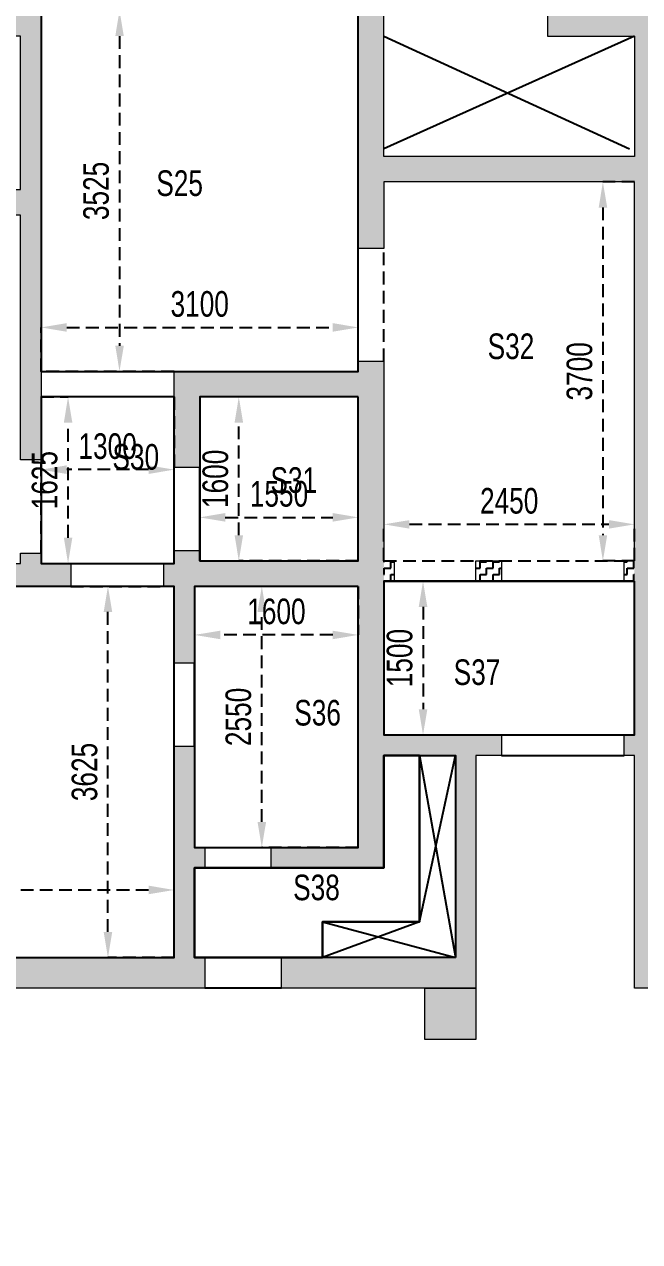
# Model space of a CAD drawing. Header units: millimetres. Extents: x 349 to 36302, y 188 to 51036.
# Drawn here: x 8037 to 14052, y 12077 to 23966 of the extents above; entities that cross this region are included whole.
import ezdxf

# ---------------------------------------------------------------- set-up
doc = ezdxf.new("R2010")
doc.units = ezdxf.units.MM
doc.linetypes.add('HIDDEN', pattern=[0.375, 0.25, -0.125])
for name, color, linetype in [('S-BEAM', 4, 'HIDDEN'), ('S-BEAM 1', 6, 'Continuous'), ('S-CUTOUT', 25, 'Continuous'), ('S-WALL HATCH', 251, 'Continuous')]:
    doc.layers.add(name, color=color, linetype=linetype)
doc.layers.add("S-BEAM NO'S", color=2, linetype='Continuous', lineweight=20)
doc.layers.add('S-WALL', color=100, linetype='Continuous', lineweight=20)
doc.styles.add('SOBHA', font='swisscl.ttf')
doc.dimstyles.new('S-100-2', dxfattribs={"dimscale": 100, "dimtxt": 2.5, "dimasz": 2.5, "dimexe": 0, "dimexo": 0, "dimgap": 1, "dimtad": 1, "dimdec": 0, "dimzin": 0, "dimdsep": 46, "dimtxsty": 'SOBHA', "dimcen": 0.0895, "dimclrd": 8, "dimclre": 8, "dimclrt": 2, "dimadec": 0, "dimazin": 0, "dimtfac": 1, "dimtdec": 0, "dimtofl": 0, "dimtmove": 0, "dimatfit": 3, "dimfxl": 0.18, "dimtolj": 1, "dimtzin": 0, "dimlwd": -1, "dimlwe": -1, "dimarcsym": 1})

# ---------------------------------------------------------------- blocks, each defined once
blk = doc.blocks.new('*D229')
at = {"layer": 'Defpoints', "color": 0, "linetype": 'Continuous', "ltscale": 500, "transparency": 16777216}
for p in [(11301, 21006), (8201, 20577), (11301, 20577)]:
    blk.add_point(p, dxfattribs=at)
at = {"layer": 'S-BEAM', "color": 8, "ltscale": 500, "transparency": 16777216}
for p, q in [((8201, 20577), (8201, 21006)), ((8451, 21006), (11051, 21006)), ((11301, 20577), (11301, 21006))]:
    blk.add_line(p, q, dxfattribs=at)
at = {"layer": 'S-BEAM', "color": 8, "linetype": 'Continuous', "ltscale": 500, "transparency": 16777216}
for points in [[(8451, 21048), (8451, 20964), (8201, 21006)], [(11051, 21048), (11051, 20964), (11301, 21006)]]:
    blk.add_solid(points, dxfattribs=at)
at = {"layer": 'S-BEAM', "color": 2, "linetype": 'Continuous', "ltscale": 500, "transparency": 16777216, "insert": (9751, 21234), "char_height": 250, "attachment_point": 5, "style": 'SOBHA'}
blk.add_mtext('\\A1;3100', dxfattribs=at)
blk = doc.blocks.new('*D230')
at = {"layer": 'Defpoints', "color": 0, "linetype": 'Continuous', "ltscale": 500, "transparency": 16777216}
for p in [(8201, 24102), (8201, 20577), (8967, 20577)]:
    blk.add_point(p, dxfattribs=at)
at = {"layer": 'S-BEAM', "color": 8, "ltscale": 500, "transparency": 16777216}
for p, q in [((8201, 24102), (8967, 24102)), ((8967, 23852), (8967, 20827)), ((8201, 20577), (8967, 20577))]:
    blk.add_line(p, q, dxfattribs=at)
at = {"layer": 'S-BEAM', "color": 8, "linetype": 'Continuous', "ltscale": 500, "transparency": 16777216}
for points in [[(8926, 23852), (9009, 23852), (8967, 24102)], [(8926, 20827), (9009, 20827), (8967, 20577)]]:
    blk.add_solid(points, dxfattribs=at)
at = {"layer": 'S-BEAM', "color": 2, "linetype": 'Continuous', "ltscale": 500, "transparency": 16777216, "insert": (8739, 22339), "char_height": 250, "attachment_point": 5, "rotation": 90, "style": 'SOBHA'}
blk.add_mtext('\\A1;3525', dxfattribs=at)
blk = doc.blocks.new('*D235')
at = {"layer": 'Defpoints', "color": 0, "linetype": 'Continuous', "ltscale": 500, "transparency": 16777216}
for p in [(8201, 20327), (9501, 20327), (8201, 19617)]:
    blk.add_point(p, dxfattribs=at)
at = {"layer": 'S-BEAM', "color": 8, "ltscale": 500, "transparency": 16777216}
for p, q in [((8201, 20327), (8201, 19617)), ((9501, 20327), (9501, 19617)), ((9251, 19617), (8451, 19617))]:
    blk.add_line(p, q, dxfattribs=at)
at = {"layer": 'S-BEAM', "color": 8, "linetype": 'Continuous', "ltscale": 500, "transparency": 16777216}
for points in [[(8451, 19659), (8451, 19575), (8201, 19617)], [(9251, 19659), (9251, 19575), (9501, 19617)]]:
    blk.add_solid(points, dxfattribs=at)
at = {"layer": 'S-BEAM', "color": 2, "linetype": 'Continuous', "ltscale": 500, "transparency": 16777216, "insert": (8851, 19845), "char_height": 250, "attachment_point": 5, "style": 'SOBHA'}
blk.add_mtext('\\A1;1300', dxfattribs=at)
blk = doc.blocks.new('*D236')
at = {"layer": 'Defpoints', "color": 0, "linetype": 'Continuous', "ltscale": 500, "transparency": 16777216}
for p in [(8201, 20327), (8464, 20327), (8201, 18702)]:
    blk.add_point(p, dxfattribs=at)
at = {"layer": 'S-BEAM', "color": 8, "ltscale": 500, "transparency": 16777216}
for p, q in [((8201, 20327), (8464, 20327)), ((8464, 18952), (8464, 20077)), ((8201, 18702), (8464, 18702))]:
    blk.add_line(p, q, dxfattribs=at)
at = {"layer": 'S-BEAM', "color": 8, "linetype": 'Continuous', "ltscale": 500, "transparency": 16777216}
for points in [[(8423, 20077), (8506, 20077), (8464, 20327)], [(8423, 18952), (8506, 18952), (8464, 18702)]]:
    blk.add_solid(points, dxfattribs=at)
at = {"layer": 'S-BEAM', "color": 2, "linetype": 'Continuous', "ltscale": 500, "transparency": 16777216, "insert": (8236, 19514), "char_height": 250, "attachment_point": 5, "rotation": 90, "style": 'SOBHA'}
blk.add_mtext('\\A1;1625', dxfattribs=at)
blk = doc.blocks.new('*D237')
at = {"layer": 'Defpoints', "color": 0, "linetype": 'Continuous', "ltscale": 500, "transparency": 16777216}
for p in [(11301, 19151), (9751, 18727), (11301, 18727)]:
    blk.add_point(p, dxfattribs=at)
at = {"layer": 'S-BEAM', "color": 8, "ltscale": 500, "transparency": 16777216}
for p, q in [((9751, 18727), (9751, 19151)), ((10001, 19151), (11051, 19151)), ((11301, 18727), (11301, 19151))]:
    blk.add_line(p, q, dxfattribs=at)
at = {"layer": 'S-BEAM', "color": 8, "linetype": 'Continuous', "ltscale": 500, "transparency": 16777216}
for points in [[(10001, 19193), (10001, 19109), (9751, 19151)], [(11051, 19193), (11051, 19109), (11301, 19151)]]:
    blk.add_solid(points, dxfattribs=at)
at = {"layer": 'S-BEAM', "color": 2, "linetype": 'Continuous', "ltscale": 500, "transparency": 16777216, "insert": (10526, 19379), "char_height": 250, "attachment_point": 5, "style": 'SOBHA'}
blk.add_mtext('\\A1;1550', dxfattribs=at)
blk = doc.blocks.new('*D238')
at = {"layer": 'Defpoints', "color": 0, "linetype": 'Continuous', "ltscale": 500, "transparency": 16777216}
for p in [(10133, 20327), (11301, 20327), (11301, 18727)]:
    blk.add_point(p, dxfattribs=at)
at = {"layer": 'S-BEAM', "color": 8, "ltscale": 500, "transparency": 16777216}
for p, q in [((11301, 20327), (10133, 20327)), ((10133, 18977), (10133, 20077)), ((11301, 18727), (10133, 18727))]:
    blk.add_line(p, q, dxfattribs=at)
at = {"layer": 'S-BEAM', "color": 8, "linetype": 'Continuous', "ltscale": 500, "transparency": 16777216}
for points in [[(10092, 20077), (10175, 20077), (10133, 20327)], [(10092, 18977), (10175, 18977), (10133, 18727)]]:
    blk.add_solid(points, dxfattribs=at)
at = {"layer": 'S-BEAM', "color": 2, "linetype": 'Continuous', "ltscale": 500, "transparency": 16777216, "insert": (9905, 19527), "char_height": 250, "attachment_point": 5, "rotation": 90, "style": 'SOBHA'}
blk.add_mtext('\\A1;1600', dxfattribs=at)
blk = doc.blocks.new('*D239')
at = {"layer": 'Defpoints', "color": 0, "linetype": 'Continuous', "ltscale": 500, "transparency": 16777216}
for p in [(14001, 19083), (11551, 18727), (14001, 18727)]:
    blk.add_point(p, dxfattribs=at)
at = {"layer": 'S-BEAM', "color": 8, "ltscale": 500, "transparency": 16777216}
for p, q in [((11551, 18727), (11551, 19083)), ((11801, 19083), (13751, 19083)), ((14001, 18727), (14001, 19083))]:
    blk.add_line(p, q, dxfattribs=at)
at = {"layer": 'S-BEAM', "color": 8, "linetype": 'Continuous', "ltscale": 500, "transparency": 16777216}
for points in [[(11801, 19124), (11801, 19041), (11551, 19083)], [(13751, 19124), (13751, 19041), (14001, 19083)]]:
    blk.add_solid(points, dxfattribs=at)
at = {"layer": 'S-BEAM', "color": 2, "linetype": 'Continuous', "ltscale": 500, "transparency": 16777216, "insert": (12776, 19311), "char_height": 250, "attachment_point": 5, "style": 'SOBHA'}
blk.add_mtext('\\A1;2450', dxfattribs=at)
blk = doc.blocks.new('*D242')
at = {"layer": 'Defpoints', "color": 0, "linetype": 'Continuous', "ltscale": 500, "transparency": 16777216}
for p in [(9501, 15512), (5501, 14852), (9501, 14852)]:
    blk.add_point(p, dxfattribs=at)
at = {"layer": 'S-BEAM', "color": 8, "ltscale": 500, "transparency": 16777216}
for p, q in [((5501, 14852), (5501, 15512)), ((5751, 15512), (9251, 15512)), ((9501, 14852), (9501, 15512))]:
    blk.add_line(p, q, dxfattribs=at)
at = {"layer": 'S-BEAM', "color": 8, "linetype": 'Continuous', "ltscale": 500, "transparency": 16777216}
for points in [[(5751, 15554), (5751, 15470), (5501, 15512)], [(9251, 15554), (9251, 15470), (9501, 15512)]]:
    blk.add_solid(points, dxfattribs=at)
at = {"layer": 'S-BEAM', "color": 2, "linetype": 'Continuous', "ltscale": 500, "transparency": 16777216, "insert": (7501, 15740), "char_height": 250, "attachment_point": 5, "style": 'SOBHA'}
blk.add_mtext('\\A1;4000', dxfattribs=at)
blk = doc.blocks.new('*D243')
at = {"layer": 'Defpoints', "color": 0, "linetype": 'Continuous', "ltscale": 500, "transparency": 16777216}
for p in [(8854, 18477), (9501, 18477), (9501, 14852)]:
    blk.add_point(p, dxfattribs=at)
at = {"layer": 'S-BEAM', "color": 8, "ltscale": 500, "transparency": 16777216}
for p, q in [((9501, 18477), (8854, 18477)), ((8854, 15102), (8854, 18227)), ((9501, 14852), (8854, 14852))]:
    blk.add_line(p, q, dxfattribs=at)
at = {"layer": 'S-BEAM', "color": 8, "linetype": 'Continuous', "ltscale": 500, "transparency": 16777216}
for points in [[(8812, 18227), (8896, 18227), (8854, 18477)], [(8812, 15102), (8896, 15102), (8854, 14852)]]:
    blk.add_solid(points, dxfattribs=at)
at = {"layer": 'S-BEAM', "color": 2, "linetype": 'Continuous', "ltscale": 500, "transparency": 16777216, "insert": (8626, 16664), "char_height": 250, "attachment_point": 5, "rotation": 90, "style": 'SOBHA'}
blk.add_mtext('\\A1;3625', dxfattribs=at)
blk = doc.blocks.new('*D244')
at = {"layer": 'Defpoints', "color": 0, "linetype": 'Continuous', "ltscale": 500, "transparency": 16777216}
for p in [(10358, 18477), (11301, 18477), (11301, 15927)]:
    blk.add_point(p, dxfattribs=at)
at = {"layer": 'S-BEAM', "color": 8, "ltscale": 500, "transparency": 16777216}
for p, q in [((11301, 18477), (10358, 18477)), ((10358, 16177), (10358, 18227)), ((11301, 15927), (10358, 15927))]:
    blk.add_line(p, q, dxfattribs=at)
at = {"layer": 'S-BEAM', "color": 8, "linetype": 'Continuous', "ltscale": 500, "transparency": 16777216}
for points in [[(10316, 18227), (10400, 18227), (10358, 18477)], [(10316, 16177), (10400, 16177), (10358, 15927)]]:
    blk.add_solid(points, dxfattribs=at)
at = {"layer": 'S-BEAM', "color": 2, "linetype": 'Continuous', "ltscale": 500, "transparency": 16777216, "insert": (10130, 17202), "char_height": 250, "attachment_point": 5, "rotation": 90, "style": 'SOBHA'}
blk.add_mtext('\\A1;2550', dxfattribs=at)
blk = doc.blocks.new('*D245')
at = {"layer": 'Defpoints', "color": 0, "linetype": 'Continuous', "ltscale": 500, "transparency": 16777216}
for p in [(9701, 18477), (11301, 18477), (9701, 18003)]:
    blk.add_point(p, dxfattribs=at)
at = {"layer": 'S-BEAM', "color": 8, "ltscale": 500, "transparency": 16777216}
for p, q in [((9701, 18477), (9701, 18003)), ((11301, 18477), (11301, 18003)), ((11051, 18003), (9951, 18003))]:
    blk.add_line(p, q, dxfattribs=at)
at = {"layer": 'S-BEAM', "color": 8, "linetype": 'Continuous', "ltscale": 500, "transparency": 16777216}
for points in [[(9951, 18044), (9951, 17961), (9701, 18003)], [(11051, 18044), (11051, 17961), (11301, 18003)]]:
    blk.add_solid(points, dxfattribs=at)
at = {"layer": 'S-BEAM', "color": 2, "linetype": 'Continuous', "ltscale": 500, "transparency": 16777216, "insert": (10501, 18231), "char_height": 250, "attachment_point": 5, "style": 'SOBHA'}
blk.add_mtext('\\A1;1600', dxfattribs=at)
blk = doc.blocks.new('*D246')
at = {"layer": 'Defpoints', "color": 0, "linetype": 'Continuous', "ltscale": 500, "transparency": 16777216}
for p in [(11551, 18527), (11551, 17027), (11934, 17027)]:
    blk.add_point(p, dxfattribs=at)
at = {"layer": 'S-BEAM', "color": 8, "ltscale": 500, "transparency": 16777216}
for p, q in [((11551, 18527), (11934, 18527)), ((11934, 18277), (11934, 17277)), ((11551, 17027), (11934, 17027))]:
    blk.add_line(p, q, dxfattribs=at)
at = {"layer": 'S-BEAM', "color": 8, "linetype": 'Continuous', "ltscale": 500, "transparency": 16777216}
for points in [[(11892, 18277), (11976, 18277), (11934, 18527)], [(11892, 17277), (11976, 17277), (11934, 17027)]]:
    blk.add_solid(points, dxfattribs=at)
at = {"layer": 'S-BEAM', "color": 2, "linetype": 'Continuous', "ltscale": 500, "transparency": 16777216, "insert": (11706, 17777), "char_height": 250, "attachment_point": 5, "rotation": 90, "style": 'SOBHA'}
blk.add_mtext('\\A1;1500', dxfattribs=at)
blk = doc.blocks.new('*D207')
at = {"layer": 'Defpoints', "color": 0, "linetype": 'Continuous', "ltscale": 500, "transparency": 16777216}
for p in [(14001, 22427), (13692, 18727), (14001, 18727)]:
    blk.add_point(p, dxfattribs=at)
at = {"layer": 'S-BEAM', "color": 8, "ltscale": 500, "transparency": 16777216}
for p, q in [((14001, 22427), (13692, 22427)), ((13692, 22177), (13692, 18977)), ((14001, 18727), (13692, 18727))]:
    blk.add_line(p, q, dxfattribs=at)
at = {"layer": 'S-BEAM', "color": 8, "linetype": 'Continuous', "ltscale": 500, "transparency": 16777216}
for points in [[(13651, 22177), (13734, 22177), (13692, 22427)], [(13651, 18977), (13734, 18977), (13692, 18727)]]:
    blk.add_solid(points, dxfattribs=at)
at = {"layer": 'S-BEAM', "color": 2, "linetype": 'Continuous', "ltscale": 500, "transparency": 16777216, "insert": (13464, 20577), "char_height": 250, "attachment_point": 5, "rotation": 90, "style": 'SOBHA'}
blk.add_mtext('\\A1;3700', dxfattribs=at)

msp = doc.modelspace()

# ---------------------------------------------------------------- hatches: boundary and pattern name
at = {"layer": 'S-WALL HATCH', "linetype": 'Continuous', "ltscale": 500, "transparency": 33554687}
h = msp.add_hatch(dxfattribs=at)
h.set_pattern_fill('HONEY', color=25, scale=400)
h.set_pattern_definition([(0, (-1187868.24, 206467.5), (75, 43.3012702), [50, -100]), (120, (-1187868.24, 206467.5), (-75, 43.3012702), [50, -100]), (60, (-1187868.24, 206467.5), (2e-14, 86.6025404), [-100, 50])])
h.paths.add_polyline_path([(12450.8, 14551.8), (11950.8, 14551.8), (11950.8, 14051.8), (12450.8, 14051.8)])
h.paths.add_polyline_path([(4050.8, 19351.8), (3750.8, 19351.8), (3750.8, 19151.8), (4050.8, 19151.8)])
h.paths.add_polyline_path([(4050.8, 21651.8), (3750.8, 21651.8), (3750.8, 21451.8), (4050.8, 21451.8)])
h.paths.add_polyline_path([(30435.5, 1753.7), (33681.1, 1753.7), (33681.1, 2149), (30435.5, 2149)], flags=9)
h.paths.add_polyline_path([(23298.5, 13257.5), (23683.5, 13257.5), (23683.5, 13978.3), (23298.5, 13978.3)], flags=9)
h.paths.add_polyline_path([(23298.5, 15089.1), (23683.5, 15089.1), (23683.5, 15809.9), (23298.5, 15809.9)], flags=9)
h.paths.add_polyline_path([(16805.3, 31053.7), (16805.3, 32614), (16278.1, 32614), (16278.1, 31053.7)], flags=9)
h.paths.add_polyline_path([(3995.8, 40319.6), (3995.8, 41879.9), (3468.6, 41879.9), (3468.6, 40319.6)], flags=9)
h.paths.add_polyline_path([(3995.8, 36144.6), (3995.8, 37704.9), (3468.6, 37704.9), (3468.6, 36144.6)], flags=9)
h.paths.add_polyline_path([(3995.8, 25169.6), (3995.8, 26729.9), (3468.6, 26729.9), (3468.6, 25169.6)], flags=9)
h.paths.add_polyline_path([(3995.8, 15569.6), (3995.8, 17129.9), (3468.6, 17129.9), (3468.6, 15569.6)], flags=9)
h.paths.add_polyline_path([(15338.4, 13898.5), (16898.7, 13898.5), (16898.7, 14425.7), (15338.4, 14425.7)], flags=9)
h.paths.add_polyline_path([(32310.4, 22157.4), (32310.4, 23717.7), (31783.2, 23717.7), (31783.2, 22157.4)], flags=9)
h.paths.add_polyline_path([(28341.5, 31576.1), (28341.5, 33136.4), (27814.3, 33136.4), (27814.3, 31576.1)], flags=9)
h.paths.add_polyline_path([(32209.4, 39845.6), (32209.4, 41405.9), (31682.2, 41405.9), (31682.2, 39845.6)], flags=9)
h.paths.add_polyline_path([(11135.4, 34608.9), (12695.7, 34608.9), (12695.7, 35136.1), (11135.4, 35136.1)], flags=9)
h.paths.add_polyline_path([(22721.8, 49894.7), (24282.1, 49894.7), (24282.1, 50421.9), (22721.8, 50421.9)], flags=9)
h.paths.add_polyline_path([(32217.9, 42546.6), (32217.9, 44106.9), (31690.7, 44106.9), (31690.7, 42546.6)], flags=9)
h.paths.add_polyline_path([(32217.9, 33735.1), (32217.9, 35295.4), (31690.7, 35295.4), (31690.7, 33735.1)], flags=9)
h.paths.add_polyline_path([(26431.7, 14028.2), (27992, 14028.2), (27992, 14555.4), (26431.7, 14555.4)], flags=9)
h.paths.add_polyline_path([(19356.2, 14028.2), (20916.5, 14028.2), (20916.5, 14555.4), (19356.2, 14555.4)], flags=9)
h.paths.add_polyline_path([(9371.6, 14028.2), (10931.9, 14028.2), (10931.9, 14555.4), (9371.6, 14555.4)], flags=9)
h.paths.add_polyline_path([(4041.8, 22231.9), (4041.8, 23792.2), (3514.6, 23792.2), (3514.6, 22231.9)], flags=9)
h.paths.add_polyline_path([(4101.1, 47007.5), (4101.1, 48567.8), (3573.9, 48567.8), (3573.9, 47007.5)], flags=9)
h.paths.add_polyline_path([(15497.8, 33271.2), (15497.8, 34831.5), (14970.6, 34831.5), (14970.6, 33271.2)], flags=9)
h.paths.add_polyline_path([(15418.8, 35571.6), (15418.8, 37131.9), (14891.6, 37131.9), (14891.6, 35571.6)], flags=9)
h.paths.add_polyline_path([(15418.8, 37871.6), (15418.8, 39431.9), (14891.6, 39431.9), (14891.6, 37871.6)], flags=9)
h.paths.add_polyline_path([(11269.1, 25056.1), (11269.1, 26616.4), (10741.9, 26616.4), (10741.9, 25056.1)], flags=9)
h.paths.add_polyline_path([(12053.5, 20391.2), (12053.5, 21951.5), (11526.3, 21951.5), (11526.3, 20391.2)], flags=9)
h.paths.add_polyline_path([(17843, 21083.2), (17843, 22643.5), (17315.8, 22643.5), (17315.8, 21083.2)], flags=9)
h.paths.add_polyline_path([(23700.8, 20682.3), (25261.1, 20682.3), (25261.1, 21209.5), (23700.8, 21209.5)], flags=9)
h.paths.add_polyline_path([(21864.1, 20682.3), (23424.4, 20682.3), (23424.4, 21209.5), (21864.1, 21209.5)], flags=9)
h.paths.add_polyline_path([(24771.6, 39874), (24771.6, 41434.3), (24244.4, 41434.3), (24244.4, 39874)], flags=9)
h.paths.add_polyline_path([(24024.9, 43785.1), (24024.9, 45345.4), (23497.7, 45345.4), (23497.7, 43785.1)], flags=9)
h.paths.add_polyline_path([(27687.3, 46261.9), (29247.6, 46261.9), (29247.6, 46789.1), (27687.3, 46789.1)], flags=9)
h.paths.add_polyline_path([(11324.9, 39860.1), (11324.9, 41420.3), (10797.7, 41420.3), (10797.7, 39860.1)], flags=9)
h.paths.add_polyline_path([(8551.4, 46461.9), (10111.7, 46461.9), (10111.7, 46989.1), (8551.4, 46989.1)], flags=9)
h.paths.add_polyline_path([(8690.4, 24598.6), (9781.3, 24598.6), (9781.3, 25125.8), (8690.4, 25125.8)], flags=9)
h.paths.add_polyline_path([(23080.3, 22903.1), (24171.2, 22903.1), (24171.2, 23430.3), (23080.3, 23430.3)], flags=9)
h.paths.add_polyline_path([(23363.2, 32960), (24454.2, 32960), (24454.2, 33487.2), (23363.2, 33487.2)], flags=9)
h.paths.add_polyline_path([(25689.8, 41058.7), (26780.7, 41058.7), (26780.7, 41585.9), (25689.8, 41585.9)], flags=9)
h.paths.add_polyline_path([(8797.6, 41783.2), (9888.5, 41783.2), (9888.5, 42310.3), (8797.6, 42310.3)], flags=9)
h.paths.add_polyline_path([(13914.6, 33663.8), (15005.6, 33663.8), (15005.6, 34191), (13914.6, 34191)], flags=9)
h.paths.add_polyline_path([(17749, 42186.8), (18839.9, 42186.8), (18839.9, 42714), (17749, 42714)], flags=9)
h.paths.add_polyline_path([(32407.1, 40250.9), (32792.1, 40250.9), (32792.1, 40971.7), (32407.1, 40971.7)], flags=9)
h.paths.add_polyline_path([(28711.8, 40250.9), (29096.8, 40250.9), (29096.8, 40971.7), (28711.8, 40971.7)], flags=9)
h.paths.add_polyline_path([(14069.1, 23982.3), (15629.4, 23982.3), (15629.4, 24509.5), (14069.1, 24509.5)], flags=9)
h.paths.add_polyline_path([(13852.4, 24365.9), (13852.4, 25926.2), (13325.2, 25926.2), (13325.2, 24365.9)], flags=9)
h.paths.add_polyline_path([(13852.4, 39924.2), (13852.4, 41484.4), (13325.2, 41484.4), (13325.2, 39924.2)], flags=9)
h.paths.add_polyline_path([(21606.4, 41561.6), (23166.7, 41561.6), (23166.7, 42088.8), (21606.4, 42088.8)], flags=9)
h.paths.add_polyline_path([(14113.7, 9780.6), (21494.1, 9780.6), (21494.1, 11995.1), (14113.7, 11995.1)], flags=9)
h.paths.add_polyline_path([(30381.2, 3048.3), (35216.4, 3048.3), (35216.4, 3482.8), (30381.2, 3482.8)], flags=9)
h.paths.add_polyline_path([(27476.8, 5434.1), (28877.8, 5434.1), (28877.8, 5830.2), (27476.8, 5830.2)], flags=9)
h.paths.add_polyline_path([(30319.7, 4396), (34324.9, 4396), (34324.9, 4791.4), (30319.7, 4791.4)], flags=9)
h.paths.add_polyline_path([(27372.9, 6302.6), (32821.9, 6302.6), (32821.9, 7690), (27372.9, 7690)], flags=9)
h.paths.add_polyline_path([(27385.4, 7723.6), (28580.9, 7723.6), (28580.9, 8111.7), (27385.4, 8111.7)], flags=9)
h.paths.add_polyline_path([(14017.2, 11970.3), (15743.3, 11970.3), (15743.3, 12497.5), (14017.2, 12497.5)], flags=9)
h.paths.add_polyline_path([(13975.9, 12347.3), (23228.1, 12347.3), (23228.1, 13200.6), (13975.9, 13200.6)], flags=9)
h = msp.add_hatch(dxfattribs=at)
h.set_pattern_fill('HONEY', color=25, scale=400)
h.set_pattern_definition([(0, (22525.838, 14251.84), (75, 43.30127), [50, -100]), (120, (22525.838, 14251.84), (-75, 43.30127), [50, -100]), (60, (22525.838, 14251.84), (2e-14, 86.60254), [-100, 50])])
h.paths.add_polyline_path([(27063.3, 50251.8), (26863.3, 50251.8), (26863.3, 49951.8), (27063.3, 49951.8)])
h.paths.add_polyline_path([(24763.3, 50251.8), (24563.3, 50251.8), (24563.3, 49951.8), (24763.3, 49951.8)])
h.paths.add_polyline_path([(30435.5, 1753.7), (33681.1, 1753.7), (33681.1, 2149), (30435.5, 2149)], flags=9)
h.paths.add_polyline_path([(23298.5, 13257.5), (23683.5, 13257.5), (23683.5, 13978.3), (23298.5, 13978.3)], flags=9)
h.paths.add_polyline_path([(23298.5, 15089.1), (23683.5, 15089.1), (23683.5, 15809.9), (23298.5, 15809.9)], flags=9)
h.paths.add_polyline_path([(16805.3, 31053.7), (16805.3, 32614), (16278.1, 32614), (16278.1, 31053.7)], flags=9)
h.paths.add_polyline_path([(3995.8, 40319.6), (3995.8, 41879.9), (3468.6, 41879.9), (3468.6, 40319.6)], flags=9)
h.paths.add_polyline_path([(3995.8, 36144.6), (3995.8, 37704.9), (3468.6, 37704.9), (3468.6, 36144.6)], flags=9)
h.paths.add_polyline_path([(3995.8, 25169.6), (3995.8, 26729.9), (3468.6, 26729.9), (3468.6, 25169.6)], flags=9)
h.paths.add_polyline_path([(3995.8, 15569.6), (3995.8, 17129.9), (3468.6, 17129.9), (3468.6, 15569.6)], flags=9)
h.paths.add_polyline_path([(15338.4, 13898.5), (16898.7, 13898.5), (16898.7, 14425.7), (15338.4, 14425.7)], flags=9)
h.paths.add_polyline_path([(32310.4, 22157.4), (32310.4, 23717.7), (31783.2, 23717.7), (31783.2, 22157.4)], flags=9)
h.paths.add_polyline_path([(28341.5, 31576.1), (28341.5, 33136.4), (27814.3, 33136.4), (27814.3, 31576.1)], flags=9)
h.paths.add_polyline_path([(32209.4, 39845.6), (32209.4, 41405.9), (31682.2, 41405.9), (31682.2, 39845.6)], flags=9)
h.paths.add_polyline_path([(11135.4, 34608.9), (12695.7, 34608.9), (12695.7, 35136.1), (11135.4, 35136.1)], flags=9)
h.paths.add_polyline_path([(22721.8, 49894.7), (24282.1, 49894.7), (24282.1, 50421.9), (22721.8, 50421.9)], flags=9)
h.paths.add_polyline_path([(32217.9, 42546.6), (32217.9, 44106.9), (31690.7, 44106.9), (31690.7, 42546.6)], flags=9)
h.paths.add_polyline_path([(32217.9, 33735.1), (32217.9, 35295.4), (31690.7, 35295.4), (31690.7, 33735.1)], flags=9)
h.paths.add_polyline_path([(26431.7, 14028.2), (27992, 14028.2), (27992, 14555.4), (26431.7, 14555.4)], flags=9)
h.paths.add_polyline_path([(19356.2, 14028.2), (20916.5, 14028.2), (20916.5, 14555.4), (19356.2, 14555.4)], flags=9)
h.paths.add_polyline_path([(9371.6, 14028.2), (10931.9, 14028.2), (10931.9, 14555.4), (9371.6, 14555.4)], flags=9)
h.paths.add_polyline_path([(4041.8, 22231.9), (4041.8, 23792.2), (3514.6, 23792.2), (3514.6, 22231.9)], flags=9)
h.paths.add_polyline_path([(4101.1, 47007.5), (4101.1, 48567.8), (3573.9, 48567.8), (3573.9, 47007.5)], flags=9)
h.paths.add_polyline_path([(15497.8, 33271.2), (15497.8, 34831.5), (14970.6, 34831.5), (14970.6, 33271.2)], flags=9)
h.paths.add_polyline_path([(15418.8, 35571.6), (15418.8, 37131.9), (14891.6, 37131.9), (14891.6, 35571.6)], flags=9)
h.paths.add_polyline_path([(15418.8, 37871.6), (15418.8, 39431.9), (14891.6, 39431.9), (14891.6, 37871.6)], flags=9)
h.paths.add_polyline_path([(11269.1, 25056.1), (11269.1, 26616.4), (10741.9, 26616.4), (10741.9, 25056.1)], flags=9)
h.paths.add_polyline_path([(12053.5, 20391.2), (12053.5, 21951.5), (11526.3, 21951.5), (11526.3, 20391.2)], flags=9)
h.paths.add_polyline_path([(17843, 21083.2), (17843, 22643.5), (17315.8, 22643.5), (17315.8, 21083.2)], flags=9)
h.paths.add_polyline_path([(23700.8, 20682.3), (25261.1, 20682.3), (25261.1, 21209.5), (23700.8, 21209.5)], flags=9)
h.paths.add_polyline_path([(21864.1, 20682.3), (23424.4, 20682.3), (23424.4, 21209.5), (21864.1, 21209.5)], flags=9)
h.paths.add_polyline_path([(24771.6, 39874), (24771.6, 41434.3), (24244.4, 41434.3), (24244.4, 39874)], flags=9)
h.paths.add_polyline_path([(24024.9, 43785.1), (24024.9, 45345.4), (23497.7, 45345.4), (23497.7, 43785.1)], flags=9)
h.paths.add_polyline_path([(27687.3, 46261.9), (29247.6, 46261.9), (29247.6, 46789.1), (27687.3, 46789.1)], flags=9)
h.paths.add_polyline_path([(11324.9, 39860.1), (11324.9, 41420.3), (10797.7, 41420.3), (10797.7, 39860.1)], flags=9)
h.paths.add_polyline_path([(8551.4, 46461.9), (10111.7, 46461.9), (10111.7, 46989.1), (8551.4, 46989.1)], flags=9)
h.paths.add_polyline_path([(8690.4, 24598.6), (9781.3, 24598.6), (9781.3, 25125.8), (8690.4, 25125.8)], flags=9)
h.paths.add_polyline_path([(23080.3, 22903.1), (24171.2, 22903.1), (24171.2, 23430.3), (23080.3, 23430.3)], flags=9)
h.paths.add_polyline_path([(23363.2, 32960), (24454.2, 32960), (24454.2, 33487.2), (23363.2, 33487.2)], flags=9)
h.paths.add_polyline_path([(25689.8, 41058.7), (26780.7, 41058.7), (26780.7, 41585.9), (25689.8, 41585.9)], flags=9)
h.paths.add_polyline_path([(8797.6, 41783.2), (9888.5, 41783.2), (9888.5, 42310.3), (8797.6, 42310.3)], flags=9)
h.paths.add_polyline_path([(13914.6, 33663.8), (15005.6, 33663.8), (15005.6, 34191), (13914.6, 34191)], flags=9)
h.paths.add_polyline_path([(17749, 42186.8), (18839.9, 42186.8), (18839.9, 42714), (17749, 42714)], flags=9)
h.paths.add_polyline_path([(32407.1, 40250.9), (32792.1, 40250.9), (32792.1, 40971.7), (32407.1, 40971.7)], flags=9)
h.paths.add_polyline_path([(28711.8, 40250.9), (29096.8, 40250.9), (29096.8, 40971.7), (28711.8, 40971.7)], flags=9)
h.paths.add_polyline_path([(14069.1, 23982.3), (15629.4, 23982.3), (15629.4, 24509.5), (14069.1, 24509.5)], flags=9)
h.paths.add_polyline_path([(13852.4, 24365.9), (13852.4, 25926.2), (13325.2, 25926.2), (13325.2, 24365.9)], flags=9)
h.paths.add_polyline_path([(13852.4, 39924.2), (13852.4, 41484.4), (13325.2, 41484.4), (13325.2, 39924.2)], flags=9)
h.paths.add_polyline_path([(21606.4, 41561.6), (23166.7, 41561.6), (23166.7, 42088.8), (21606.4, 42088.8)], flags=9)
h.paths.add_polyline_path([(14113.7, 9780.6), (21494.1, 9780.6), (21494.1, 11995.1), (14113.7, 11995.1)], flags=9)
h.paths.add_polyline_path([(30381.2, 3048.3), (35216.4, 3048.3), (35216.4, 3482.8), (30381.2, 3482.8)], flags=9)
h.paths.add_polyline_path([(27476.8, 5434.1), (28877.8, 5434.1), (28877.8, 5830.2), (27476.8, 5830.2)], flags=9)
h.paths.add_polyline_path([(30319.7, 4396), (34324.9, 4396), (34324.9, 4791.4), (30319.7, 4791.4)], flags=9)
h.paths.add_polyline_path([(27372.9, 6302.6), (32821.9, 6302.6), (32821.9, 7690), (27372.9, 7690)], flags=9)
h.paths.add_polyline_path([(27385.4, 7723.6), (28580.9, 7723.6), (28580.9, 8111.7), (27385.4, 8111.7)], flags=9)
h.paths.add_polyline_path([(14017.2, 11970.3), (15743.3, 11970.3), (15743.3, 12497.5), (14017.2, 12497.5)], flags=9)
h.paths.add_polyline_path([(13975.9, 12347.3), (23228.1, 12347.3), (23228.1, 13200.6), (13975.9, 13200.6)], flags=9)
at = {"layer": 'S-WALL HATCH', "ltscale": 7.5, "transparency": 33554687}
h = msp.add_hatch(color=251, dxfattribs=at)
h.dxf.hatch_style = 1
h.paths.add_polyline_path([(14250.8, 20526.8), (21900.8, 20526.8), (21900.8, 20426.8), (22100.8, 20426.8), (22100.8, 20751.8), (17300.8, 20751.8), (17300.8, 21301.8), (17100.8, 21301.8), (17100.8, 20751.8), (14250.8, 20751.8), (14250.8, 23851.8), (14350.8, 23851.8), (14350.8, 24051.8), (14250.8, 24051.8), (14000.8, 24051.8), (13350.8, 24051.8), (13350.8, 24661.8), (13100.8, 24661.8), (13100.8, 24561.8), (11550.8, 24561.8), (11550.8, 25286.8), (11300.8, 25286.8), (11300.8, 21776.8), (11550.8, 21776.8), (11550.8, 22426.8), (14000.8, 22426.8), (14000.8, 18726.8), (14000.8, 18526.8), (14000.8, 17026.8), (13900.8, 17026.8), (13900.8, 16826.8), (14000.8, 16826.8), (14000.8, 14551.8), (14250.8, 14551.8), (14250.8, 16101.8), (14250.8, 16301.8)])
h.paths.add_polyline_path([(14000.8, 22676.8), (11550.8, 22676.8), (11552, 24361.8), (13150.8, 24361.8), (13150.8, 23851.8), (14000.8, 23851.8)], flags=16)
h = msp.add_hatch(color=251, dxfattribs=at)
h.dxf.hatch_style = 1
h.paths.add_polyline_path([(8200.8, 23851.8), (8200.8, 24101.8), (6000.8, 24101.8), (5800.8, 24101.8), (4050.8, 24101.8), (4050.8, 23851.8), (4050.8, 23476.8), (4250.8, 23476.8), (4250.8, 23851.8), (5250.8, 23851.8), (5250.8, 23426.8), (5450.8, 23426.8), (5450.8, 23851.8), (8000.8, 23851.8), (8000.8, 22351.8), (7250.8, 22351.8), (7250.8, 22101.8), (8000.8, 22101.8), (8000.8, 19711.8), (8200.8, 19711.8), (8200.8, 22101.8), (8200.8, 22351.8)])
h = msp.add_hatch(color=251, dxfattribs=at)
h.dxf.hatch_style = 1
h.paths.add_polyline_path([(11550.8, 18726.8), (11550.8, 20676.8), (11300.8, 20676.8), (11300.8, 20576.8), (9750.8, 20576.8), (9500.8, 20576.8), (9500.8, 19636.8), (9750.8, 19636.8), (9750.8, 20326.8), (11300.8, 20326.8), (11300.8, 18726.8), (9750.8, 18726.8), (9750.8, 18826.8), (9500.8, 18826.8), (9500.8, 18701.8), (9400.8, 18701.8), (9400.8, 18476.8), (9500.8, 18476.8), (9500.8, 17726.8), (9700.8, 17726.8), (9700.8, 18476.8), (11300.8, 18476.8), (11300.8, 15926.8), (10450.8, 15926.8), (10450.8, 15726.8), (11300.8, 15726.8), (11550.8, 15726.8), (11550.8, 16826.8), (12250.8, 16826.8), (12250.8, 14851.8), (10550.8, 14851.8), (10550.8, 14551.8), (12450.8, 14551.8), (12450.8, 14851.8), (12450.8, 16826.8), (12700.8, 16826.8), (12700.8, 17026.8), (11550.8, 17026.8), (11550.8, 18526.8)])
h = msp.add_hatch(color=251, dxfattribs=at)
h.dxf.hatch_style = 1
h.paths.add_polyline_path([(8490.8, 18701.8), (8200.8, 18701.8), (8200.8, 18801.8), (8000.8, 18801.8), (8000.8, 18701.8), (4250.8, 18701.8), (4250.8, 19351.8), (4050.8, 19351.8), (4050.8, 18701.8), (4050.8, 18476.8), (4050.8, 17601.8), (4700.8, 17601.8), (4700.8, 17801.8), (4250.8, 17801.8), (4250.8, 18476.8), (5300.8, 18476.8), (5300.8, 17276.8), (5500.8, 17276.8), (5500.8, 18476.8), (8490.8, 18476.8)])
h = msp.add_hatch(dxfattribs=at)
h.set_pattern_fill('ZIGZAG', color=251, scale=500)
h.set_pattern_definition([(0, (-404882.1, 280592.21), (62.5, 62.5), [62.5, -62.5]), (90, (-404819.6, 280592.21), (-62.5, 62.5), [62.5, -62.5])])
h.paths.add_polyline_path([(12700.8, 18726.8), (12450.8, 18726.8), (12450.8, 18526.8), (12700.8, 18526.8)])
h.paths.add_polyline_path([(11650.8, 18726.8), (11550.8, 18726.8), (11550.8, 18526.8), (11650.8, 18526.8)])
h.paths.add_polyline_path([(14000.8, 18726.8), (13900.8, 18726.8), (13900.8, 18526.8), (14000.8, 18526.8)])
h = msp.add_hatch(color=251, dxfattribs=at)
h.dxf.hatch_style = 1
h.paths.add_polyline_path([(9800.8, 14851.8), (9700.8, 14851.8), (9700.8, 15726.8), (9800.8, 15726.8), (9800.8, 15926.8), (9700.8, 15926.8), (9700.8, 16916.8), (9500.8, 16916.8), (9500.8, 14851.8), (5500.8, 14851.8), (5300.8, 14851.8), (4050.8, 14851.8), (4050.8, 14551.8), (9800.8, 14551.8)])

# ---------------------------------------------------------------- linework, layer by layer
at = {"layer": 'S-BEAM', "ltscale": 500}
for p, q in [((11300.8, 20676.8), (11300.8, 21776.8)), ((11550.8, 20676.8), (11550.8, 21776.8)), ((9500.8, 20576.8, 0), (8200.8, 20576.8)), ((9500.8, 20326.8, 0), (8200.8, 20326.8)), ((8200.8, 18801.8), (8200.8, 19711.8)), ((9500.8, 18826.8), (9500.8, 19636.8)), ((8490.8, 18701.8), (9400.8, 18701.8)), ((11550.8, 18726.8), (14000.8, 18726.8)), ((8490.8, 18476.8), (9400.8, 18476.8)), ((9500.8, 16916.8), (9500.8, 17726.8)), ((9800.8, 15726.8), (10450.8, 15726.8)), ((10550.8, 14851.8), (9800.8, 14851.8))]:
    msp.add_line(p, q, dxfattribs=at)
at = {"layer": 'S-BEAM', "color": 41, "linetype": 'Continuous', "ltscale": 500, "true_color": 0xf4ee51}
for points in [[(11300.8, 25286.8), (11300.8, 26386.8), (11300.8, 27551.8), (11200.8, 27551.8), (10290.8, 27551.8), (6000.8, 27551.8), (6000.8, 24101.8), (8200.8, 24101.8), (8200.8, 23851.8), (8200.8, 22351.8), (8200.8, 22101.8), (8200.8, 20576.8), (9500.8, 20576.8), (9750.8, 20576.8), (11300.8, 20576.8), (11300.8, 20676.8), (11300.8, 21776.8)], [(9500.8, 19636.8), (9500.8, 20326.8), (8200.8, 20326.8), (8200.8, 19711.8), (8200.8, 18801.8), (8200.8, 18701.8), (8490.8, 18701.8), (9400.8, 18701.8), (9500.8, 18701.8), (9500.8, 18826.8)], [(11300.8, 20326.8), (9750.8, 20326.8), (9750.8, 19636.8), (9750.8, 18826.8), (9750.8, 18726.8), (11300.8, 18726.8)], [(9500.8, 16916.8), (9500.8, 17726.8), (9500.8, 18476.8), (9400.8, 18476.8), (8490.8, 18476.8), (5500.8, 18476.8), (5500.8, 17276.8), (5500.8, 14851.8), (9500.8, 14851.8)], [(11300.8, 18476.8), (9700.8, 18476.8), (9700.8, 17726.8), (9700.8, 16916.8), (9700.8, 15926.8), (9800.8, 15926.8), (10450.8, 15926.8), (11300.8, 15926.8)], [(14000.8, 18526.8), (13900.8, 18526.8), (11550.8, 18526.8), (11550.8, 17026.8), (12700.8, 17026.8), (13900.8, 17026.8), (14000.8, 17026.8)], [(11900.8, 16826.8), (11550.8, 16826.8), (11550.8, 15726.8), (11300.8, 15726.8), (10450.8, 15726.8), (9700.8, 15726.8), (9700.8, 14851.8), (9800.8, 14851.8), (10950.8, 14851.8), (10950.8, 15201.8), (11900.8, 15201.8)]]:
    msp.add_lwpolyline(points, close=True, dxfattribs=at)
at = {"layer": 'S-BEAM', "color": 41, "linetype": 'Continuous', "ltscale": 500, "true_color": 0xf4ee51, "elevation": 0}
msp.add_lwpolyline([(10950.8, 14851.8), (9700.8, 14851.8), (9700.8, 15726.8), (11550.8, 15726.8), (11550.8, 16826.8), (11900.8, 16826.8), (11900.8, 15201.8), (10950.8, 15201.8)], close=True, dxfattribs=at)
at = {"layer": 'S-BEAM 1', "color": 1}
for p, q in [((9750.8, 18826.8), (9750.8, 19636.8)), ((11550.8, 18526.8), (14000.8, 18526.8)), ((9700.8, 16916.8), (9700.8, 17726.8)), ((12700.8, 17026.8), (13900.8, 17026.8)), ((12700.8, 16826.8), (13900.8, 16826.8)), ((9800.8, 15926.8), (10450.8, 15926.8)), ((10550.8, 14551.8), (9800.8, 14551.8))]:
    msp.add_line(p, q, dxfattribs=at)
at = {"layer": 'S-CUTOUT', "color": 35}
for p, q in [((14000.8, 23851.8, 0), (11550.8, 22751.8)), ((11550.8, 23851.8), (13950.8, 22751.8)), ((11900.8, 16826.8, 0), (12250.8, 14851.8, 0)), ((11900.8, 15201.8, 0), (12250.8, 16826.8, 0)), ((11900.8, 15201.8, 0), (10950.8, 14851.8, 0)), ((10950.8, 15201.8, 0), (12250.8, 14851.8, 0))]:
    msp.add_line(p, q, dxfattribs=at)
at = {"layer": 'S-CUTOUT', "color": 1, "elevation": 0}
msp.add_lwpolyline([(12250.8, 14851.8), (10950.8, 14851.8), (10950.8, 15201.8), (11900.8, 15201.8), (11900.8, 16826.8), (12250.8, 16826.8), (12250.8, 14851.8)], dxfattribs=at)
at = {"layer": 'S-WALL', "color": 3}
for points in [[(14250.8, 14551.8), (14000.8, 14551.8), (14000.8, 16826.8), (13900.8, 16826.8), (13900.8, 17026.8), (14000.8, 17026.8), (14000.8, 18526.8), (13900.8, 18526.8), (13900.8, 18726.8), (14000.8, 18726.8), (14000.8, 22426.8), (11550.8, 22426.8), (11550.8, 21776.8), (11300.8, 21776.8), (11300.8, 25286.8)], [(13150.8, 23851.8), (14000.8, 23851.8), (14000.8, 22676.8), (11550.8, 22676.8), (11552, 24361.8), (13150.8, 24361.8), (13150.8, 23851.8)]]:
    msp.add_lwpolyline(points, dxfattribs=at)
for points in [[(8200.8, 24101.8), (8200.8, 23851.8), (8200.8, 22351.8), (8200.8, 22101.8), (8200.8, 19711.8), (8000.8, 19711.8), (8000.8, 22101.8), (7250.8, 22101.8), (7250.8, 22351.8), (8000.8, 22351.8), (8000.8, 23851.8), (5450.8, 23851.8), (5450.8, 23426.8), (5250.8, 23426.8), (5250.8, 23851.8), (4250.8, 23851.8), (4250.8, 23476.8), (4050.8, 23476.8), (4050.8, 23851.8), (4050.8, 24101.8), (5800.8, 24101.8), (5800.8, 24626.8), (6000.8, 24626.8), (6000.8, 24101.8)], [(9500.8, 20576.8), (9750.8, 20576.8), (11300.8, 20576.8), (11300.8, 20676.8), (11550.8, 20676.8), (11550.8, 18726.8), (11650.8, 18726.8), (11650.8, 18526.8), (11550.8, 18526.8), (11550.8, 17026.8), (12700.8, 17026.8), (12700.8, 16826.8), (12450.8, 16826.8), (12450.8, 14851.8), (12450.8, 14551.8), (10550.8, 14551.8), (10550.8, 14851.8), (12250.8, 14851.8), (12250.8, 16826.8), (11550.8, 16826.8), (11550.8, 15726.8), (11300.8, 15726.8), (10450.8, 15726.8), (10450.8, 15926.8), (11300.8, 15926.8), (11300.8, 18476.8), (9700.8, 18476.8), (9700.8, 17726.8), (9500.8, 17726.8), (9500.8, 18476.8), (9400.8, 18476.8), (9400.8, 18701.8), (9500.8, 18701.8), (9500.8, 18826.8), (9750.8, 18826.8), (9750.8, 18726.8), (11300.8, 18726.8), (11300.8, 20326.8), (9750.8, 20326.8), (9750.8, 19636.8), (9500.8, 19636.8)], [(8200.8, 18801.8), (8200.8, 18701.8), (8490.8, 18701.8), (8490.8, 18476.8), (5500.8, 18476.8), (5500.8, 17276.8), (5300.8, 17276.8), (5300.8, 18476.8), (4250.8, 18476.8), (4250.8, 17801.8), (4700.8, 17801.8), (4700.8, 17601.8), (4050.8, 17601.8), (4050.8, 18476.8), (4050.8, 18701.8), (4050.8, 19351.8), (4250.8, 19351.8), (4250.8, 18701.8), (8000.8, 18701.8), (8000.8, 18801.8)], [(12450.8, 18726.8), (12700.8, 18726.8), (12700.8, 18526.8), (12450.8, 18526.8)], [(9500.8, 16916.8), (9700.8, 16916.8), (9700.8, 15926.8), (9800.8, 15926.8), (9800.8, 15726.8), (9700.8, 15726.8), (9700.8, 14851.8), (9800.8, 14851.8), (9800.8, 14551.8), (4050.8, 14551.8), (4050.8, 14851.8), (5300.8, 14851.8), (5300.8, 15176.8), (5500.8, 15176.8), (5500.8, 14851.8), (9500.8, 14851.8)]]:
    msp.add_lwpolyline(points, close=True, dxfattribs=at)
at = {"layer": 'S-WALL', "elevation": 0}
msp.add_lwpolyline([(11950.8, 14551.8), (12450.8, 14551.8), (12450.8, 14051.8), (11950.8, 14051.8)], close=True, dxfattribs=at)

# ---------------------------------------------------------------- texts
at = {"layer": "S-BEAM NO'S", "color": 3, "linetype": 'Continuous', "style": 'SOBHA'}
for s, p in [('S25', (9327, 22290)), ('S32', (12565.5, 20697)), ('S30', (8898, 19617)), ('S31', (10443, 19390.5)), ('S37', (12233.5, 17514)), ('S36', (10675.5, 17118)), ('S38', (10664.5, 15412))]:
    msp.add_text(s, height=250, dxfattribs=at).set_placement(p)

# ---------------------------------------------------------------- dimensions: what is measured, and where the dimension line sits
at = {"layer": 'S-BEAM', "color": 41, "linetype": 'Continuous', "ltscale": 500, "true_color": 0xf4ee51}
dim = msp.add_aligned_dim(p1=(8200.8, 24101.8), p2=(8200.8, 20576.8), distance=766.6, dimstyle='S-100-2', dxfattribs=at)
dim.commit()
dim.dimension.update_dxf_attribs({"geometry": '*D230', "text_midpoint": (8739.3, 22339.3)})
for base, p1, p2, picture, middle in [((13692.5, 18726.8), (14000.8, 22426.8), (14000.8, 18726.8), '*D207', (13464.3, 20576.8)), ((8464.5, 20326.8), (8200.8, 18701.8), (8200.8, 20326.8), '*D236', (8236.4, 19514.3)), ((10133.5, 20326.8), (11300.8, 18726.8), (11300.8, 20326.8), '*D238', (9905.4, 19526.8)), ((8854, 18476.8), (9500.8, 14851.8), (9500.8, 18476.8), '*D243', (8625.8, 16664.3)), ((10358, 18476.8), (11300.8, 15926.8), (11300.8, 18476.8), '*D244', (10129.9, 17201.8)), ((11934, 17026.8), (11550.8, 18526.8), (11550.8, 17026.8), '*D246', (11705.9, 17776.8))]:
    dim = msp.add_linear_dim(base=base, p1=p1, p2=p2, angle=90, dimstyle='S-100-2', dxfattribs=at)
    dim.commit()
    dim.dimension.update_dxf_attribs({"geometry": picture, "text_midpoint": middle})
for base, p1, p2, picture, middle in [((11300.8, 21006), (8200.8, 20576.8), (11300.8, 20576.8), '*D229', (9750.8, 21234.2)), ((8200.8, 19617), (9500.8, 20326.8), (8200.8, 20326.8), '*D235', (8850.8, 19845.2)), ((11300.8, 19151), (9750.8, 18726.8), (11300.8, 18726.8), '*D237', (10525.8, 19379.1)), ((14000.8, 19082.5), (11550.8, 18726.8), (14000.8, 18726.8), '*D239', (12775.8, 19310.6)), ((9700.8, 18002.5), (11300.8, 18476.8), (9700.8, 18476.8), '*D245', (10500.8, 18230.6)), ((9500.8, 15512), (5500.8, 14851.8), (9500.8, 14851.8), '*D242', (7500.8, 15740.1))]:
    dim = msp.add_linear_dim(base=base, p1=p1, p2=p2, dimstyle='S-100-2', dxfattribs=at)
    dim.commit()
    dim.dimension.update_dxf_attribs({"geometry": picture, "text_midpoint": middle})

doc.saveas('drawing.dxf')
